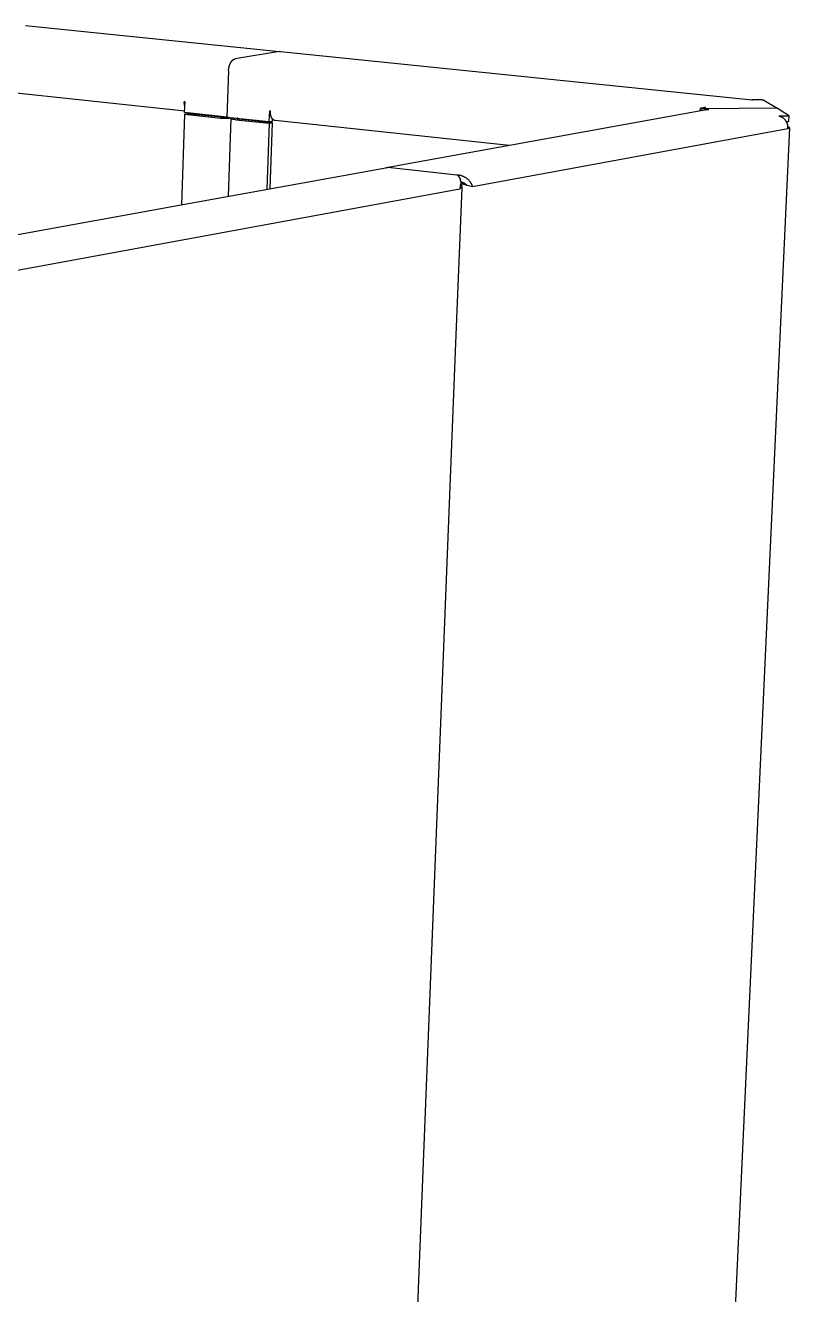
# Model space of a CAD drawing. Header units: millimetres. Extents: x -1480 to 5249, y -840 to 3860.
# Drawn here: x 420.3 to 607.6, y 847.8 to 1158.9 of the extents above; entities that cross this region are included whole.
import ezdxf

# ---------------------------------------------------------------- set-up
doc = ezdxf.new("R2010")
doc.units = ezdxf.units.MM
doc.header["$MEASUREMENT"] = 0
doc.layers.add('Domyslna', color=7, linetype='Continuous', true_color=0x000000)
doc.layers.add('Utwórz2D linie widoczne', color=7, linetype='Continuous', true_color=0x000000)

msp = doc.modelspace()

# ---------------------------------------------------------------- linework, layer by layer
at = {"layer": 'Domyslna'}
for p, q in [((529.89, 1119.42), (607.15, 1133.65)), ((130.27, 1045.83), (526.74, 1118.84))]:
    msp.add_line(p, q, dxfattribs=at)
at = {"layer": 'Utwórz2D linie widoczne'}
for p, q in [((420.3, 1158.89), (482.58, 1152.53)), ((482.56, 1152.5), (471.68, 1150.66)), ((482.56, 1152.51), (482.56, 1152.52)), ((482.56, 1152.52), (482.56, 1152.52)), ((482.56, 1152.52), (482.56, 1152.52)), ((482.56, 1152.52), (482.56, 1152.52)), ((482.56, 1152.52), (482.56, 1152.52)), ((482.56, 1152.52), (482.56, 1152.52)), ((482.56, 1152.52), (482.56, 1152.52)), ((482.56, 1152.52), (482.56, 1152.52)), ((482.56, 1152.52), (482.56, 1152.52)), ((482.56, 1152.52), (482.56, 1152.52)), ((482.56, 1152.52), (482.56, 1152.52)), ((482.56, 1152.52), (482.56, 1152.52)), ((482.56, 1152.52), (482.56, 1152.52)), ((482.56, 1152.52), (482.56, 1152.52)), ((482.56, 1152.52), (482.56, 1152.52)), ((482.56, 1152.52), (482.56, 1152.52)), ((482.56, 1152.52), (482.56, 1152.52)), ((482.56, 1152.52), (482.56, 1152.52)), ((482.56, 1152.52), (482.56, 1152.52)), ((482.56, 1152.52), (482.56, 1152.52)), ((482.56, 1152.52), (482.56, 1152.52)), ((482.56, 1152.52), (482.56, 1152.52)), ((482.56, 1152.52), (482.57, 1152.52)), ((482.56, 1152.5), (482.56, 1152.51)), ((482.56, 1152.51), (482.56, 1152.51)), ((482.56, 1152.51), (482.56, 1152.51)), ((482.56, 1152.51), (482.56, 1152.51)), ((482.56, 1152.51), (482.56, 1152.51)), ((482.56, 1152.51), (482.56, 1152.51)), ((482.56, 1152.51), (482.56, 1152.51)), ((482.56, 1152.51), (482.56, 1152.51)), ((482.56, 1152.51), (482.56, 1152.51)), ((482.56, 1152.51), (482.56, 1152.51)), ((482.56, 1152.51), (482.56, 1152.51)), ((482.56, 1152.51), (482.56, 1152.51)), ((482.56, 1152.51), (482.56, 1152.51)), ((482.56, 1152.51), (482.56, 1152.51)), ((482.56, 1152.51), (482.56, 1152.51)), ((482.56, 1152.51), (482.56, 1152.51)), ((482.56, 1152.51), (482.56, 1152.51)), ((482.56, 1152.51), (482.56, 1152.51)), ((482.56, 1152.5), (482.59, 1152.5)), ((482.56, 1152.5), (482.56, 1152.5)), ((482.56, 1152.5), (482.56, 1152.5)), ((482.56, 1152.5), (482.56, 1152.5)), ((482.56, 1152.5), (482.56, 1152.5)), ((482.56, 1152.5), (482.56, 1152.5)), ((482.56, 1152.5), (482.56, 1152.5)), ((482.56, 1152.5), (482.56, 1152.5)), ((482.56, 1152.5), (482.56, 1152.5)), ((482.56, 1152.5), (482.56, 1152.5)), ((482.56, 1152.5), (482.56, 1152.5)), ((482.56, 1152.5), (482.56, 1152.5)), ((482.56, 1152.5), (482.56, 1152.5)), ((482.56, 1152.5), (482.56, 1152.5)), ((482.56, 1152.5), (482.56, 1152.5)), ((482.56, 1152.5), (482.56, 1152.5)), ((482.56, 1152.5), (482.56, 1152.5)), ((482.56, 1152.5), (482.56, 1152.5)), ((482.56, 1152.5), (482.56, 1152.5)), ((482.56, 1152.5), (482.56, 1152.5)), ((482.57, 1152.52), (482.57, 1152.53)), ((482.57, 1152.53), (482.57, 1152.53)), ((482.57, 1152.53), (482.57, 1152.53)), ((482.57, 1152.53), (482.57, 1152.53)), ((482.57, 1152.53), (482.57, 1152.53)), ((482.57, 1152.53), (482.57, 1152.53)), ((482.57, 1152.53), (482.57, 1152.53)), ((482.57, 1152.53), (482.57, 1152.53)), ((482.57, 1152.53), (482.57, 1152.53)), ((482.57, 1152.53), (482.57, 1152.53)), ((482.57, 1152.53), (482.57, 1152.53)), ((482.57, 1152.53), (482.57, 1152.53)), ((482.57, 1152.53), (482.57, 1152.53)), ((482.57, 1152.53), (482.57, 1152.53)), ((482.57, 1152.53), (482.57, 1152.53)), ((482.57, 1152.53), (482.57, 1152.53)), ((482.57, 1152.53), (482.58, 1152.53)), ((482.57, 1152.52), (482.57, 1152.52)), ((482.58, 1152.53), (482.58, 1152.53)), ((482.58, 1152.53), (482.58, 1152.53)), ((482.58, 1152.53), (482.58, 1152.53)), ((482.58, 1152.53), (482.58, 1152.53)), ((482.58, 1152.53), (482.58, 1152.53)), ((482.58, 1152.53), (482.58, 1152.53)), ((482.58, 1152.53), (482.58, 1152.53)), ((482.58, 1152.53), (482.58, 1152.53)), ((482.58, 1152.53), (482.58, 1152.52)), ((482.58, 1152.52), (482.58, 1152.52)), ((482.58, 1152.52), (482.58, 1152.52)), ((482.58, 1152.52), (482.58, 1152.52)), ((482.58, 1152.52), (482.58, 1152.52)), ((482.58, 1152.52), (482.58, 1152.52)), ((482.58, 1152.52), (482.58, 1152.52)), ((482.58, 1152.52), (482.58, 1152.52)), ((482.58, 1152.52), (482.58, 1152.52)), ((482.58, 1152.52), (482.58, 1152.52)), ((482.58, 1152.52), (482.58, 1152.52)), ((482.58, 1152.52), (482.58, 1152.52)), ((482.58, 1152.52), (482.59, 1152.52)), ((482.59, 1152.52), (482.59, 1152.52)), ((482.59, 1152.52), (482.59, 1152.52)), ((482.59, 1152.52), (482.59, 1152.52)), ((482.59, 1152.52), (482.59, 1152.52)), ((482.59, 1152.52), (482.59, 1152.52)), ((482.59, 1152.52), (482.59, 1152.52)), ((482.59, 1152.52), (482.59, 1152.52)), ((482.59, 1152.52), (482.59, 1152.52)), ((482.59, 1152.52), (482.59, 1152.52)), ((482.59, 1152.52), (482.59, 1152.52)), ((482.59, 1152.52), (482.59, 1152.52)), ((482.59, 1152.52), (482.59, 1152.51)), ((482.59, 1152.51), (482.59, 1152.51)), ((482.59, 1152.51), (482.59, 1152.51)), ((482.59, 1152.51), (482.59, 1152.51)), ((482.59, 1152.51), (482.59, 1152.51)), ((482.59, 1152.51), (482.59, 1152.51)), ((482.59, 1152.51), (482.59, 1152.51)), ((482.59, 1152.51), (482.59, 1152.51)), ((482.59, 1152.51), (482.59, 1152.51)), ((482.59, 1152.51), (482.59, 1152.51)), ((482.59, 1152.51), (482.59, 1152.51)), ((482.59, 1152.51), (482.59, 1152.51)), ((482.59, 1152.51), (482.59, 1152.51)), ((482.59, 1152.51), (482.59, 1152.51)), ((482.59, 1152.51), (482.59, 1152.51)), ((482.59, 1152.51), (482.59, 1152.51)), ((482.59, 1152.51), (482.59, 1152.51)), ((482.59, 1152.51), (482.59, 1152.51)), ((482.59, 1152.51), (482.59, 1152.5)), ((482.59, 1152.5), (482.62, 1152.5)), ((482.59, 1152.5), (482.59, 1152.5)), ((482.59, 1152.5), (482.59, 1152.5)), ((482.59, 1152.5), (482.59, 1152.5)), ((482.59, 1152.5), (482.59, 1152.5)), ((482.59, 1152.5), (482.59, 1152.5)), ((482.59, 1152.5), (482.59, 1152.5)), ((482.59, 1152.5), (482.59, 1152.5)), ((482.59, 1152.5), (482.59, 1152.5)), ((482.59, 1152.5), (482.59, 1152.5)), ((482.59, 1152.5), (482.59, 1152.5)), ((482.62, 1152.5), (482.65, 1152.51)), ((482.65, 1152.51), (482.68, 1152.51)), ((482.68, 1152.51), (482.71, 1152.51)), ((482.71, 1152.51), (482.73, 1152.51)), ((482.73, 1152.51), (482.76, 1152.51)), ((482.76, 1152.51), (482.79, 1152.5)), ((482.79, 1152.5), (598.44, 1140.68)), ((470.07, 1147.74), (470.08, 1147.86)), ((470.08, 1147.86), (470.09, 1147.98)), ((470.09, 1147.98), (470.1, 1148.11)), ((470.1, 1148.11), (470.12, 1148.23)), ((470.12, 1148.23), (470.13, 1148.36)), ((470.13, 1148.36), (470.16, 1148.48)), ((470.16, 1148.48), (470.18, 1148.61)), ((470.18, 1148.61), (470.21, 1148.74)), ((470.21, 1148.74), (470.25, 1148.87)), ((470.25, 1148.87), (470.29, 1148.99)), ((470.29, 1148.99), (470.33, 1149.12)), ((470.33, 1149.12), (470.37, 1149.24)), ((470.37, 1149.24), (470.42, 1149.36)), ((470.42, 1149.36), (470.47, 1149.48)), ((470.47, 1149.48), (470.5, 1149.53)), ((470.5, 1149.53), (470.53, 1149.59)), ((470.53, 1149.59), (470.55, 1149.64)), ((470.55, 1149.64), (470.58, 1149.7)), ((470.58, 1149.7), (470.61, 1149.75)), ((470.61, 1149.75), (470.64, 1149.8)), ((470.64, 1149.8), (470.67, 1149.85)), ((470.67, 1149.85), (470.71, 1149.9)), ((470.71, 1149.9), (470.74, 1149.95)), ((470.74, 1149.95), (470.77, 1150)), ((470.77, 1150), (470.8, 1150.04)), ((470.8, 1150.04), (470.84, 1150.09)), ((470.84, 1150.09), (470.87, 1150.13)), ((470.87, 1150.13), (470.91, 1150.17)), ((470.91, 1150.17), (470.94, 1150.21)), ((470.94, 1150.21), (470.98, 1150.24)), ((470.98, 1150.24), (471.01, 1150.28)), ((471.01, 1150.28), (471.05, 1150.31)), ((471.05, 1150.31), (471.08, 1150.35)), ((471.08, 1150.35), (471.12, 1150.38)), ((471.12, 1150.38), (471.15, 1150.41)), ((471.15, 1150.41), (471.19, 1150.44)), ((471.19, 1150.44), (471.23, 1150.46)), ((471.23, 1150.46), (471.26, 1150.49)), ((471.26, 1150.49), (471.3, 1150.51)), ((471.3, 1150.51), (471.33, 1150.53)), ((471.33, 1150.53), (471.37, 1150.55)), ((471.37, 1150.55), (471.4, 1150.57)), ((471.4, 1150.57), (471.44, 1150.58)), ((471.44, 1150.58), (471.48, 1150.6)), ((471.48, 1150.6), (471.49, 1150.61)), ((471.49, 1150.61), (471.51, 1150.61)), ((471.51, 1150.61), (471.53, 1150.62)), ((471.53, 1150.62), (471.55, 1150.63)), ((471.55, 1150.63), (471.56, 1150.63)), ((471.56, 1150.63), (471.58, 1150.64)), ((471.58, 1150.64), (471.6, 1150.64)), ((471.6, 1150.64), (471.61, 1150.64)), ((471.61, 1150.64), (471.63, 1150.65)), ((471.63, 1150.65), (471.65, 1150.65)), ((471.65, 1150.65), (471.67, 1150.66)), ((471.67, 1150.66), (471.68, 1150.66)), ((470.07, 1147.74), (469.68, 1136.42)), ((459.34, 1137.9), (408.45, 1143.3)), ((459.24, 1140.05), (459.25, 1140.18)), ((459.24, 1139.91), (459.24, 1140.05)), ((459.25, 1139.78), (459.24, 1139.91)), ((459.42, 1140.16), (459.25, 1140.18)), ((459.26, 1139.64), (459.25, 1139.78)), ((459.28, 1139.51), (459.26, 1139.64)), ((459.29, 1139.38), (459.28, 1139.51)), ((459.32, 1139.24), (459.29, 1139.38)), ((459.35, 1139.11), (459.32, 1139.24)), ((459.33, 1137.51), (459.42, 1140.16)), ((459.38, 1138.98), (459.35, 1139.11)), ((585.69, 1137.96), (585.72, 1138.56)), ((585.73, 1138.58), (585.72, 1138.57)), ((585.72, 1138.57), (585.72, 1138.57)), ((585.72, 1138.57), (585.72, 1138.57)), ((585.72, 1138.57), (585.72, 1138.57)), ((585.72, 1138.57), (585.72, 1138.57)), ((585.72, 1138.57), (585.72, 1138.57)), ((585.72, 1138.57), (585.72, 1138.57)), ((585.72, 1138.57), (585.72, 1138.57)), ((585.72, 1138.57), (585.72, 1138.57)), ((585.72, 1138.57), (585.72, 1138.57)), ((585.72, 1138.57), (585.72, 1138.57)), ((585.72, 1138.57), (585.72, 1138.57)), ((585.72, 1138.57), (585.72, 1138.57)), ((585.72, 1138.57), (585.72, 1138.57)), ((585.72, 1138.57), (585.72, 1138.57)), ((585.72, 1138.57), (585.72, 1138.57)), ((585.72, 1138.57), (585.72, 1138.57)), ((585.72, 1138.57), (585.72, 1138.57)), ((585.72, 1138.57), (585.72, 1138.57)), ((585.72, 1138.57), (585.72, 1138.57)), ((585.72, 1138.57), (585.72, 1138.57)), ((585.72, 1138.57), (585.72, 1138.57)), ((585.72, 1138.57), (585.72, 1138.57)), ((585.72, 1138.57), (585.72, 1138.57)), ((585.72, 1138.57), (585.72, 1138.57)), ((585.72, 1138.57), (585.72, 1138.57)), ((585.72, 1138.57), (585.72, 1138.57)), ((585.72, 1138.57), (585.72, 1138.57)), ((585.72, 1138.57), (585.72, 1138.57)), ((585.72, 1138.57), (585.72, 1138.57)), ((585.72, 1138.57), (585.72, 1138.57)), ((585.72, 1138.57), (585.72, 1138.57)), ((585.72, 1138.57), (585.72, 1138.57)), ((585.72, 1138.57), (585.72, 1138.57)), ((585.72, 1138.57), (585.72, 1138.57)), ((585.72, 1138.57), (585.72, 1138.57)), ((585.72, 1138.57), (585.72, 1138.57)), ((585.72, 1138.57), (585.72, 1138.57)), ((585.72, 1138.57), (585.72, 1138.57)), ((585.72, 1138.57), (585.72, 1138.57)), ((585.72, 1138.57), (585.72, 1138.57)), ((585.72, 1138.57), (585.72, 1138.57)), ((585.72, 1138.57), (585.72, 1138.57)), ((585.72, 1138.57), (585.72, 1138.57)), ((585.72, 1138.57), (585.72, 1138.57)), ((585.72, 1138.57), (585.72, 1138.57)), ((585.72, 1138.57), (585.72, 1138.57)), ((585.72, 1138.57), (585.72, 1138.57)), ((585.72, 1138.57), (585.72, 1138.57)), ((585.72, 1138.57), (585.72, 1138.57)), ((585.72, 1138.57), (585.72, 1138.57)), ((585.72, 1138.57), (585.72, 1138.57)), ((585.72, 1138.57), (585.72, 1138.57)), ((585.72, 1138.57), (585.72, 1138.57)), ((585.72, 1138.57), (585.72, 1138.57)), ((585.72, 1138.57), (585.72, 1138.57)), ((585.72, 1138.57), (585.72, 1138.57)), ((585.72, 1138.57), (585.72, 1138.57)), ((585.72, 1138.57), (585.72, 1138.56)), ((585.72, 1138.56), (585.72, 1138.56)), ((585.72, 1138.56), (585.72, 1138.56)), ((585.72, 1138.56), (585.72, 1138.56)), ((585.72, 1138.56), (585.72, 1138.56)), ((585.72, 1138.56), (585.72, 1138.56)), ((585.72, 1138.56), (585.72, 1138.56)), ((585.72, 1138.56), (585.72, 1138.56)), ((585.72, 1138.56), (585.72, 1138.56)), ((585.72, 1138.56), (585.72, 1138.56)), ((585.72, 1138.56), (585.72, 1138.56)), ((585.72, 1138.56), (585.72, 1138.56)), ((585.72, 1138.56), (585.72, 1138.56)), ((585.72, 1138.56), (585.72, 1138.56)), ((585.72, 1138.56), (585.72, 1138.56)), ((585.72, 1138.56), (585.73, 1138.56)), ((585.74, 1138.58), (585.73, 1138.58)), ((585.73, 1138.58), (585.73, 1138.58)), ((585.73, 1138.58), (585.73, 1138.58)), ((585.73, 1138.58), (585.73, 1138.58)), ((585.73, 1138.58), (585.73, 1138.58)), ((585.73, 1138.58), (585.73, 1138.58)), ((585.73, 1138.56), (585.73, 1138.56)), ((585.73, 1138.56), (585.73, 1138.56)), ((585.73, 1138.56), (585.73, 1138.56)), ((585.73, 1138.56), (585.73, 1138.56)), ((585.73, 1138.56), (585.74, 1138.56)), ((585.75, 1138.58), (585.74, 1138.58)), ((585.74, 1138.58), (585.74, 1138.58)), ((585.74, 1138.56), (585.74, 1138.56)), ((585.74, 1138.56), (585.74, 1138.56)), ((585.74, 1138.56), (585.75, 1138.55)), ((586.96, 1138.8), (585.75, 1138.58)), ((585.75, 1138.55), (585.76, 1138.55)), ((585.76, 1138.55), (585.77, 1138.55)), ((585.77, 1138.55), (585.79, 1138.55)), ((585.79, 1138.55), (585.8, 1138.55)), ((585.8, 1138.55), (585.94, 1138.54)), ((585.83, 1137.99), (585.85, 1138.48)), ((585.85, 1138.48), (585.85, 1138.49)), ((585.85, 1138.49), (585.85, 1138.49)), ((585.85, 1138.49), (585.85, 1138.49)), ((585.85, 1138.49), (585.85, 1138.49)), ((585.85, 1138.49), (585.85, 1138.49)), ((585.85, 1138.49), (585.85, 1138.49)), ((585.85, 1138.49), (585.85, 1138.49)), ((585.85, 1138.49), (585.85, 1138.49)), ((585.85, 1138.49), (585.85, 1138.49)), ((585.85, 1138.49), (585.85, 1138.49)), ((585.85, 1138.49), (585.85, 1138.49)), ((585.85, 1138.49), (585.85, 1138.49)), ((585.85, 1138.49), (585.86, 1138.49)), ((585.86, 1138.48), (585.85, 1138.48)), ((585.85, 1138.48), (585.85, 1138.48)), ((585.85, 1138.48), (585.85, 1138.48)), ((585.85, 1138.48), (585.85, 1138.48)), ((585.85, 1138.48), (585.85, 1138.48)), ((585.85, 1138.48), (585.85, 1138.48)), ((585.85, 1138.48), (585.85, 1138.48)), ((585.85, 1138.48), (585.85, 1138.48)), ((585.85, 1138.48), (585.85, 1138.48)), ((585.85, 1138.48), (585.85, 1138.48)), ((585.85, 1138.48), (585.85, 1138.48)), ((585.85, 1138.48), (585.85, 1138.48)), ((585.85, 1138.48), (585.85, 1138.48)), ((585.85, 1138.48), (585.85, 1138.48)), ((585.85, 1138.48), (585.85, 1138.48)), ((585.85, 1138.48), (585.85, 1138.48)), ((585.85, 1138.48), (585.85, 1138.48)), ((585.85, 1138.48), (585.85, 1138.48)), ((585.85, 1138.48), (585.85, 1138.48)), ((585.85, 1138.48), (585.85, 1138.48)), ((585.85, 1138.48), (585.85, 1138.48)), ((585.85, 1138.48), (585.85, 1138.48)), ((585.85, 1138.48), (585.85, 1138.48)), ((585.85, 1138.48), (585.85, 1138.48)), ((585.85, 1138.48), (585.85, 1138.48)), ((585.85, 1138.48), (585.85, 1138.48)), ((585.85, 1138.48), (585.85, 1138.48)), ((585.85, 1138.48), (585.85, 1138.48)), ((585.85, 1138.48), (585.85, 1138.48)), ((585.85, 1138.48), (585.85, 1138.48)), ((585.85, 1138.48), (585.85, 1138.48)), ((585.85, 1138.48), (585.85, 1138.48)), ((585.85, 1138.48), (585.85, 1138.48)), ((585.86, 1138.49), (585.86, 1138.49)), ((585.86, 1138.49), (585.86, 1138.49)), ((585.86, 1138.49), (585.86, 1138.49)), ((585.86, 1138.49), (585.86, 1138.49)), ((585.86, 1138.49), (585.86, 1138.49)), ((585.86, 1138.49), (585.86, 1138.49)), ((585.86, 1138.49), (585.86, 1138.49)), ((585.86, 1138.49), (585.86, 1138.49)), ((585.86, 1138.49), (585.86, 1138.49)), ((585.86, 1138.49), (585.86, 1138.49)), ((585.86, 1138.49), (585.86, 1138.49)), ((585.86, 1138.49), (585.86, 1138.49)), ((585.86, 1138.49), (585.86, 1138.49)), ((585.86, 1138.49), (585.86, 1138.49)), ((585.86, 1138.49), (585.86, 1138.49)), ((585.86, 1138.49), (585.87, 1138.49)), ((585.87, 1138.47), (585.86, 1138.48)), ((585.86, 1138.48), (585.86, 1138.48)), ((585.86, 1138.48), (585.86, 1138.48)), ((585.86, 1138.48), (585.86, 1138.48)), ((585.86, 1138.48), (585.86, 1138.48)), ((585.86, 1138.48), (585.86, 1138.48)), ((585.86, 1138.48), (585.86, 1138.48)), ((585.86, 1138.48), (585.86, 1138.48)), ((585.86, 1138.48), (585.86, 1138.48)), ((585.86, 1138.48), (585.86, 1138.48)), ((585.86, 1138.48), (585.86, 1138.48)), ((585.86, 1138.48), (585.86, 1138.48)), ((585.86, 1138.48), (585.86, 1138.48)), ((585.86, 1138.48), (585.86, 1138.48)), ((585.86, 1138.48), (585.86, 1138.48)), ((585.86, 1138.48), (585.86, 1138.48)), ((585.87, 1138.49), (585.87, 1138.49)), ((585.87, 1138.49), (585.87, 1138.49)), ((585.87, 1138.49), (585.87, 1138.49)), ((585.87, 1138.49), (585.87, 1138.49)), ((585.87, 1138.49), (585.88, 1138.49)), ((585.88, 1138.47), (585.87, 1138.47)), ((585.87, 1138.47), (585.87, 1138.47)), ((585.87, 1138.47), (585.87, 1138.47)), ((585.87, 1138.47), (585.87, 1138.47)), ((586, 1138.5), (585.88, 1138.5)), ((585.88, 1138.49), (585.88, 1138.5)), ((585.89, 1138.47), (585.88, 1138.47)), ((585.88, 1138.47), (585.88, 1138.47)), ((585.9, 1138.47), (585.89, 1138.47)), ((585.91, 1138.47), (585.9, 1138.47)), ((585.92, 1138.46), (585.91, 1138.47)), ((585.94, 1138.46), (585.92, 1138.46)), ((585.94, 1138.54), (604.27, 1138.7)), ((587.82, 1138.27), (585.94, 1138.46)), ((586, 1138.5), (604.33, 1138.66)), ((586.76, 1138.77), (586.73, 1138.76)), ((586.78, 1138.78), (586.76, 1138.77)), ((586.81, 1138.79), (586.78, 1138.78)), ((586.84, 1138.79), (586.81, 1138.79)), ((586.87, 1138.8), (586.84, 1138.79)), ((586.9, 1138.81), (586.87, 1138.8)), ((586.9, 1138.81), (586.96, 1138.8)), ((586.9, 1138.79), (586.9, 1138.81)), ((599.57, 1140.68), (598.3, 1140.67)), ((598.3, 1140.67), (598.33, 1140.67)), ((598.33, 1140.67), (598.36, 1140.67)), ((598.36, 1140.67), (598.39, 1140.68)), ((598.39, 1140.68), (598.41, 1140.68)), ((598.41, 1140.68), (598.44, 1140.68)), ((598.44, 1140.68), (598.47, 1140.68)), ((598.47, 1140.68), (598.5, 1140.68)), ((598.5, 1140.68), (598.52, 1140.67)), ((598.52, 1140.67), (598.55, 1140.67)), ((598.55, 1140.67), (598.58, 1140.67)), ((599.84, 1140.67), (599.57, 1140.68)), ((600.11, 1140.67), (599.84, 1140.67)), ((600.38, 1140.65), (600.11, 1140.67)), ((600.66, 1140.63), (600.38, 1140.65)), ((600.72, 1140.63), (600.66, 1140.63)), ((600.78, 1140.62), (600.72, 1140.63)), ((600.85, 1140.61), (600.78, 1140.62)), ((600.91, 1140.6), (600.85, 1140.61)), ((600.98, 1140.59), (600.91, 1140.6)), ((601.04, 1140.58), (600.98, 1140.59)), ((601.1, 1140.56), (601.04, 1140.58)), ((601.16, 1140.54), (601.1, 1140.56)), ((601.22, 1140.52), (601.16, 1140.54)), ((601.29, 1140.5), (601.22, 1140.52)), ((604.27, 1138.7), (601.29, 1140.5)), ((604.26, 1138.66), (604.27, 1138.7)), ((607.33, 1136.84), (604.33, 1138.66)), ((459.32, 1137.1), (458.56, 1114.95)), ((460.11, 1137.23), (459.32, 1137.1)), ((459.32, 1137.1), (467.48, 1136.23)), ((469.68, 1136.42), (459.33, 1137.51)), ((468.27, 1136.37), (460.11, 1137.23)), ((467.48, 1136.23), (468, 1136.18)), ((468, 1136.18), (468.53, 1136.15)), ((468.52, 1136.35), (468.27, 1136.37)), ((468.77, 1136.33), (468.52, 1136.35)), ((468.53, 1136.15), (469.06, 1136.14)), ((469.03, 1136.33), (468.77, 1136.33)), ((469.28, 1136.33), (469.03, 1136.33)), ((469.06, 1136.14), (469.59, 1136.14)), ((469.53, 1136.34), (469.28, 1136.33)), ((469.78, 1136.36), (469.53, 1136.34)), ((469.59, 1136.14), (470.12, 1136.17)), ((469.68, 1136.42), (480.08, 1135.31)), ((470.03, 1136.38), (469.78, 1136.36)), ((470.04, 1117.03), (470.71, 1136.04)), ((470.12, 1136.17), (470.65, 1136.2)), ((470.65, 1136.2), (471.18, 1136.26)), ((470.71, 1136.09), (470.72, 1136.1)), ((470.71, 1136.08), (470.71, 1136.09)), ((470.71, 1136.09), (470.71, 1136.09)), ((470.71, 1136.09), (470.71, 1136.09)), ((470.71, 1136.09), (470.71, 1136.09)), ((470.71, 1136.07), (470.71, 1136.08)), ((470.71, 1136.08), (470.71, 1136.08)), ((470.71, 1136.08), (470.71, 1136.08)), ((470.71, 1136.08), (470.71, 1136.08)), ((470.71, 1136.08), (470.71, 1136.08)), ((470.71, 1136.06), (470.71, 1136.07)), ((470.71, 1136.07), (470.71, 1136.07)), ((470.71, 1136.07), (470.71, 1136.07)), ((470.71, 1136.07), (470.71, 1136.07)), ((470.71, 1136.05), (470.71, 1136.06)), ((470.71, 1136.06), (470.71, 1136.06)), ((470.71, 1136.06), (470.71, 1136.06)), ((470.71, 1136.06), (470.71, 1136.06)), ((470.71, 1136.06), (470.71, 1136.06)), ((470.71, 1136.04), (470.71, 1136.05)), ((470.71, 1136.05), (470.71, 1136.05)), ((470.71, 1136.05), (470.71, 1136.05)), ((470.71, 1136.05), (470.71, 1136.05)), ((470.72, 1136.04), (470.71, 1136.04)), ((470.72, 1136.1), (470.72, 1136.11)), ((470.72, 1136.11), (470.72, 1136.11)), ((470.72, 1136.11), (470.73, 1136.11)), ((470.72, 1136.1), (470.72, 1136.1)), ((470.72, 1136.1), (470.72, 1136.1)), ((470.72, 1136.1), (470.72, 1136.1)), ((470.72, 1136.1), (470.72, 1136.1)), ((470.72, 1136.03), (470.72, 1136.04)), ((470.72, 1136.04), (470.72, 1136.04)), ((470.72, 1136.04), (470.72, 1136.04)), ((470.72, 1136.04), (470.72, 1136.04)), ((470.73, 1136.03), (470.72, 1136.03)), ((470.72, 1136.03), (470.72, 1136.03)), ((470.73, 1136.11), (470.73, 1136.12)), ((470.73, 1136.12), (470.73, 1136.12)), ((470.73, 1136.12), (470.74, 1136.12)), ((470.73, 1136.11), (470.73, 1136.11)), ((470.73, 1136.02), (470.73, 1136.03)), ((470.73, 1136.03), (470.73, 1136.03)), ((470.74, 1136.02), (470.73, 1136.02)), ((470.73, 1136.02), (470.73, 1136.02)), ((470.73, 1136.02), (470.73, 1136.02)), ((470.74, 1136.12), (470.74, 1136.13)), ((470.74, 1136.13), (470.75, 1136.13)), ((470.74, 1136.12), (470.74, 1136.12)), ((470.74, 1136.12), (470.74, 1136.12)), ((470.74, 1136.01), (470.74, 1136.02)), ((470.75, 1136.01), (470.74, 1136.01)), ((470.74, 1136.01), (470.74, 1136.01)), ((470.74, 1136.01), (470.74, 1136.01)), ((470.75, 1136.13), (470.75, 1136.13)), ((470.75, 1136.13), (470.76, 1136.13)), ((470.76, 1136), (470.75, 1136.01)), ((470.75, 1136.01), (470.75, 1136.01)), ((470.76, 1136.13), (470.76, 1136.14)), ((470.76, 1136.14), (470.77, 1136.14)), ((470.77, 1135.99), (470.76, 1136)), ((470.76, 1136), (470.76, 1136)), ((470.77, 1136.14), (470.78, 1136.15)), ((470.78, 1135.99), (470.77, 1135.99)), ((470.78, 1136.15), (470.79, 1136.16)), ((470.78, 1136.15), (470.78, 1136.15)), ((470.79, 1135.98), (470.78, 1135.99)), ((470.79, 1136.16), (470.8, 1136.16)), ((470.8, 1135.98), (470.79, 1135.98)), ((470.8, 1136.16), (470.81, 1136.16)), ((470.8, 1135.97), (470.8, 1135.98)), ((470.81, 1135.97), (470.8, 1135.97)), ((470.81, 1136.16), (470.83, 1136.17)), ((470.83, 1135.96), (470.81, 1135.97)), ((470.83, 1136.17), (470.85, 1136.18)), ((470.86, 1135.95), (470.83, 1135.96)), ((470.85, 1136.18), (470.87, 1136.19)), ((470.88, 1135.94), (470.86, 1135.95)), ((470.87, 1136.19), (470.89, 1136.19)), ((470.9, 1135.93), (470.88, 1135.94)), ((470.89, 1136.19), (470.92, 1136.2)), ((470.93, 1135.93), (470.9, 1135.93)), ((470.92, 1136.2), (470.94, 1136.21)), ((470.96, 1135.92), (470.93, 1135.93)), ((470.94, 1136.21), (470.99, 1136.22)), ((471.02, 1135.9), (470.96, 1135.92)), ((470.99, 1136.22), (471.05, 1136.24)), ((471.08, 1135.88), (471.02, 1135.9)), ((471.05, 1136.24), (471.11, 1136.25)), ((471.16, 1135.87), (471.08, 1135.88)), ((471.11, 1136.25), (471.18, 1136.26)), ((471.23, 1135.85), (471.16, 1135.87)), ((471.31, 1135.84), (471.23, 1135.85)), ((471.48, 1135.81), (471.31, 1135.84)), ((471.67, 1135.79), (471.48, 1135.81)), ((471.86, 1135.76), (471.67, 1135.79)), ((471.86, 1135.76), (480.06, 1134.89)), ((472.12, 1136.06), (472.11, 1136.06)), ((472.11, 1136.06), (472.11, 1136.06)), ((472.11, 1136.06), (472.11, 1136.06)), ((472.11, 1136.06), (472.11, 1136.06)), ((472.11, 1136.06), (472.11, 1136.06)), ((472.11, 1136.06), (472.11, 1136.06)), ((472.11, 1136.06), (472.11, 1136.06)), ((472.11, 1136.06), (472.11, 1136.06)), ((472.11, 1136.06), (472.11, 1136.05)), ((472.11, 1136.05), (472.11, 1136.05)), ((472.11, 1136.05), (472.11, 1136.05)), ((472.11, 1136.05), (472.11, 1136.05)), ((472.11, 1136.05), (472.11, 1136.05)), ((472.11, 1136.05), (472.11, 1136.05)), ((472.11, 1136.05), (472.11, 1136.05)), ((472.11, 1136.05), (472.11, 1136.05)), ((472.11, 1136.05), (472.11, 1136.05)), ((472.11, 1136.05), (472.11, 1136.05)), ((472.11, 1136.05), (472.11, 1136.04)), ((472.11, 1136.04), (472.11, 1136.04)), ((472.11, 1136.04), (472.11, 1136.04)), ((472.11, 1136.04), (472.11, 1136.04)), ((472.11, 1136.04), (472.11, 1136.04)), ((472.11, 1136.04), (472.11, 1136.04)), ((472.11, 1136.04), (472.11, 1136.04)), ((472.11, 1136.04), (472.11, 1136.04)), ((472.11, 1136.04), (472.11, 1136.04)), ((472.11, 1136.04), (472.11, 1136.03)), ((472.11, 1136.03), (472.11, 1136.03)), ((472.11, 1136.03), (472.11, 1136.03)), ((472.11, 1136.03), (472.11, 1136.03)), ((472.11, 1136.03), (472.12, 1136.03)), ((472.13, 1136.07), (472.12, 1136.07)), ((472.12, 1136.07), (472.12, 1136.07)), ((472.12, 1136.07), (472.12, 1136.07)), ((472.12, 1136.07), (472.12, 1136.07)), ((472.12, 1136.07), (472.12, 1136.07)), ((472.12, 1136.07), (472.12, 1136.07)), ((472.12, 1136.07), (472.12, 1136.07)), ((472.12, 1136.07), (472.12, 1136.07)), ((472.12, 1136.07), (472.12, 1136.07)), ((472.12, 1136.07), (472.12, 1136.06)), ((472.12, 1136.03), (472.12, 1136.03)), ((472.12, 1136.03), (472.12, 1136.03)), ((472.12, 1136.03), (472.12, 1136.03)), ((472.12, 1136.03), (472.12, 1136.03)), ((472.12, 1136.03), (472.12, 1136.02)), ((472.12, 1136.02), (472.12, 1136.02)), ((472.12, 1136.02), (472.12, 1136.02)), ((472.12, 1136.02), (472.12, 1136.02)), ((472.12, 1136.02), (472.13, 1136.02)), ((472.14, 1136.08), (472.13, 1136.08)), ((472.13, 1136.08), (472.13, 1136.08)), ((472.13, 1136.08), (472.13, 1136.08)), ((472.13, 1136.08), (472.13, 1136.08)), ((472.13, 1136.08), (472.13, 1136.07)), ((472.13, 1136.02), (472.13, 1136.02)), ((472.13, 1136.02), (472.13, 1136.02)), ((472.13, 1136.02), (472.13, 1136.02)), ((472.13, 1136.02), (472.13, 1136.02)), ((472.13, 1136.02), (472.14, 1136.01)), ((472.15, 1136.09), (472.14, 1136.09)), ((472.14, 1136.09), (472.14, 1136.08)), ((472.14, 1136.08), (472.14, 1136.08)), ((472.14, 1136.01), (472.14, 1136.01)), ((472.14, 1136.01), (472.14, 1136.01)), ((472.14, 1136.01), (472.15, 1136.01)), ((472.16, 1136.09), (472.15, 1136.09)), ((472.15, 1136.09), (472.15, 1136.09)), ((472.15, 1136.01), (472.15, 1136)), ((472.15, 1136), (472.15, 1136)), ((472.15, 1136), (472.16, 1136)), ((472.17, 1136.1), (472.16, 1136.09)), ((472.16, 1136), (472.17, 1136)), ((472.18, 1136.1), (472.17, 1136.1)), ((472.17, 1136), (472.18, 1135.99)), ((472.19, 1136.1), (472.18, 1136.1)), ((472.18, 1135.99), (472.19, 1135.99)), ((472.2, 1136.11), (472.19, 1136.1)), ((472.19, 1135.99), (472.2, 1135.98)), ((472.21, 1136.11), (472.2, 1136.11)), ((472.2, 1135.98), (472.21, 1135.98)), ((472.22, 1136.11), (472.21, 1136.11)), ((472.21, 1135.98), (472.23, 1135.98)), ((472.24, 1136.12), (472.22, 1136.11)), ((472.23, 1135.98), (472.26, 1135.97)), ((472.27, 1136.13), (472.24, 1136.12)), ((472.26, 1135.97), (472.29, 1135.96)), ((472.3, 1136.13), (472.27, 1136.13)), ((472.29, 1135.96), (472.32, 1135.95)), ((472.33, 1136.14), (472.3, 1136.13)), ((472.32, 1135.95), (472.36, 1135.95)), ((472.36, 1135.95), (472.4, 1135.94)), ((472.4, 1135.94), (472.48, 1135.93)), ((472.48, 1135.93), (472.56, 1135.91)), ((472.56, 1135.91), (472.65, 1135.9)), ((480.86, 1135.03), (472.65, 1135.9)), ((476.9, 1135.45), (476.93, 1135.49)), ((476.93, 1135.49), (476.96, 1135.53)), ((476.96, 1135.53), (477, 1135.56)), ((477, 1135.56), (477.03, 1135.6)), ((477.03, 1135.6), (477.06, 1135.63)), ((477.15, 1135.59), (477.12, 1135.63)), ((477.17, 1135.54), (477.15, 1135.59)), ((477.19, 1135.5), (477.17, 1135.54)), ((477.21, 1135.46), (477.19, 1135.5)), ((477.23, 1135.42), (477.21, 1135.46)), ((478.27, 1135.5), (478.3, 1135.46)), ((478.3, 1135.46), (478.32, 1135.42)), ((478.32, 1135.42), (478.34, 1135.38)), ((478.34, 1135.38), (478.36, 1135.34)), ((478.36, 1135.34), (478.38, 1135.3)), ((480.08, 1135.31), (480.17, 1137.97)), ((480.08, 1135.31), (480.87, 1135.45)), ((480.17, 1137.97), (480.34, 1137.96)), ((480.34, 1137.85), (480.34, 1137.96)), ((480.34, 1137.74), (480.34, 1137.85)), ((480.34, 1137.64), (480.34, 1137.74)), ((480.35, 1137.53), (480.34, 1137.64)), ((480.36, 1137.42), (480.35, 1137.53)), ((480.37, 1137.31), (480.36, 1137.42)), ((480.38, 1137.2), (480.37, 1137.31)), ((480.4, 1137.1), (480.38, 1137.2)), ((480.42, 1136.99), (480.4, 1137.1)), ((480.44, 1136.89), (480.42, 1136.99)), ((480.46, 1136.78), (480.44, 1136.89)), ((480.49, 1136.68), (480.46, 1136.78)), ((480.51, 1136.63), (480.49, 1136.68)), ((480.52, 1136.59), (480.51, 1136.63)), ((480.54, 1136.54), (480.52, 1136.59)), ((480.56, 1136.49), (480.54, 1136.54)), ((480.58, 1136.44), (480.56, 1136.49)), ((480.6, 1136.4), (480.58, 1136.44)), ((480.62, 1136.35), (480.6, 1136.4)), ((480.64, 1136.31), (480.62, 1136.35)), ((480.66, 1136.27), (480.64, 1136.31)), ((480.68, 1136.23), (480.66, 1136.27)), ((480.7, 1136.19), (480.68, 1136.23)), ((480.72, 1136.15), (480.7, 1136.19)), ((480.75, 1136.11), (480.72, 1136.15)), ((480.77, 1136.07), (480.75, 1136.11)), ((480.8, 1136.03), (480.77, 1136.07)), ((480.82, 1136), (480.8, 1136.03)), ((480.85, 1135.97), (480.82, 1136)), ((480.87, 1135.93), (480.85, 1135.97)), ((480.9, 1135.9), (480.87, 1135.93)), ((480.87, 1135.45), (480.89, 1135.91)), ((480.93, 1135.87), (480.9, 1135.9)), ((480.95, 1135.84), (480.93, 1135.87)), ((480.98, 1135.82), (480.95, 1135.84)), ((481.01, 1135.79), (480.98, 1135.82)), ((481.04, 1135.77), (481.01, 1135.79)), ((481.07, 1135.74), (481.04, 1135.77)), ((481.1, 1135.72), (481.07, 1135.74)), ((481.13, 1135.7), (481.1, 1135.72)), ((481.14, 1135.69), (481.13, 1135.7)), ((481.16, 1135.68), (481.14, 1135.69)), ((481.17, 1135.67), (481.16, 1135.68)), ((481.19, 1135.66), (481.17, 1135.67)), ((481.2, 1135.65), (481.19, 1135.66)), ((481.22, 1135.65), (481.2, 1135.65)), ((481.23, 1135.64), (481.22, 1135.65)), ((481.25, 1135.63), (481.23, 1135.64)), ((481.26, 1135.62), (481.25, 1135.63)), ((481.28, 1135.62), (481.26, 1135.62)), ((481.29, 1135.61), (481.28, 1135.62)), ((481.31, 1135.6), (481.29, 1135.61)), ((481.32, 1135.6), (481.31, 1135.6)), ((481.34, 1135.59), (481.32, 1135.6)), ((481.36, 1135.59), (481.34, 1135.59)), ((481.37, 1135.58), (481.36, 1135.59)), ((481.39, 1135.58), (481.37, 1135.58)), ((481.4, 1135.57), (481.39, 1135.58)), ((481.42, 1135.57), (481.4, 1135.57)), ((481.43, 1135.57), (481.42, 1135.57)), ((481.45, 1135.56), (481.43, 1135.57)), ((481.46, 1135.56), (481.45, 1135.56)), ((481.48, 1135.56), (481.46, 1135.56)), ((481.5, 1135.55), (481.48, 1135.56)), ((481.51, 1135.55), (481.5, 1135.55)), ((481.53, 1135.55), (481.51, 1135.55)), ((538.82, 1129.48), (481.53, 1135.55)), ((508.72, 1124.03), (587.23, 1138.24)), ((586.93, 1138.16), (586.98, 1138.18)), ((586.98, 1138.18), (587.03, 1138.19)), ((587.03, 1138.19), (587.09, 1138.21)), ((587.09, 1138.21), (587.14, 1138.22)), ((587.23, 1138.24), (587.29, 1138.25)), ((587.29, 1138.25), (587.35, 1138.26)), ((587.35, 1138.26), (587.41, 1138.26)), ((587.41, 1138.26), (587.47, 1138.27)), ((587.47, 1138.27), (587.53, 1138.27)), ((587.53, 1138.27), (587.59, 1138.27)), ((587.59, 1138.27), (587.66, 1138.27)), ((587.66, 1138.27), (587.72, 1138.27)), ((587.72, 1138.27), (587.78, 1138.26)), ((587.78, 1138.26), (587.82, 1138.27)), ((606.23, 1136.64), (604.95, 1136.63)), ((605.04, 1136.61), (604.95, 1136.63)), ((605.13, 1136.58), (605.04, 1136.61)), ((605.22, 1136.56), (605.13, 1136.58)), ((605.31, 1136.53), (605.22, 1136.56)), ((605.4, 1136.49), (605.31, 1136.53)), ((605.49, 1136.46), (605.4, 1136.49)), ((605.58, 1136.42), (605.49, 1136.46)), ((605.66, 1136.38), (605.58, 1136.42)), ((605.75, 1136.34), (605.66, 1136.38)), ((605.83, 1136.29), (605.75, 1136.34)), ((605.91, 1136.24), (605.83, 1136.29)), ((605.99, 1136.19), (605.91, 1136.24)), ((606.06, 1136.13), (605.99, 1136.19)), ((606.14, 1136.07), (606.06, 1136.13)), ((606.21, 1136.01), (606.14, 1136.07)), ((606.28, 1135.95), (606.21, 1136.01)), ((606.41, 1136.64), (606.23, 1136.64)), ((606.35, 1135.88), (606.28, 1135.95)), ((606.42, 1135.82), (606.35, 1135.88)), ((606.59, 1136.64), (606.41, 1136.64)), ((606.48, 1135.75), (606.42, 1135.82)), ((606.54, 1135.68), (606.48, 1135.75)), ((606.6, 1135.6), (606.54, 1135.68)), ((606.77, 1136.66), (606.59, 1136.64)), ((606.66, 1135.53), (606.6, 1135.6)), ((606.71, 1135.45), (606.66, 1135.53)), ((606.76, 1135.37), (606.71, 1135.45)), ((606.81, 1135.29), (606.76, 1135.37)), ((606.96, 1136.68), (606.77, 1136.66)), ((607.14, 1136.7), (606.96, 1136.68)), ((607.14, 1136.7), (607.17, 1136.71)), ((607.17, 1136.71), (607.21, 1136.71)), ((607.21, 1136.71), (607.24, 1136.72)), ((607.24, 1136.72), (607.25, 1136.73)), ((607.25, 1136.73), (607.27, 1136.73)), ((607.27, 1135.33), (607.26, 1135.32)), ((607.26, 1135.32), (607.26, 1135.32)), ((607.27, 1136.73), (607.28, 1136.73)), ((607.28, 1135.34), (607.27, 1135.33)), ((607.28, 1136.73), (607.29, 1136.74)), ((607.29, 1135.35), (607.28, 1135.34)), ((607.28, 1135.34), (607.28, 1135.34)), ((607.29, 1136.74), (607.3, 1136.74)), ((607.3, 1135.36), (607.29, 1135.35)), ((607.29, 1135.35), (607.29, 1135.35)), ((607.36, 1136.78), (607.3, 1135.36)), ((607.3, 1136.74), (607.31, 1136.75)), ((607.31, 1136.75), (607.32, 1136.75)), ((607.32, 1136.75), (607.33, 1136.76)), ((607.32, 1136.75), (607.32, 1136.75)), ((607.32, 1136.75), (607.32, 1136.75)), ((607.34, 1136.83), (607.33, 1136.84)), ((607.33, 1136.84), (607.33, 1136.84)), ((607.33, 1136.76), (607.33, 1136.76)), ((607.33, 1136.76), (607.34, 1136.76)), ((607.35, 1136.83), (607.34, 1136.83)), ((607.34, 1136.83), (607.34, 1136.83)), ((607.34, 1136.83), (607.34, 1136.83)), ((607.34, 1136.76), (607.34, 1136.77)), ((607.34, 1136.77), (607.35, 1136.77)), ((607.34, 1136.76), (607.34, 1136.76)), ((607.34, 1136.76), (607.34, 1136.76)), ((607.35, 1136.82), (607.35, 1136.83)), ((607.35, 1136.83), (607.35, 1136.83)), ((607.35, 1136.83), (607.35, 1136.83)), ((607.36, 1136.82), (607.35, 1136.82)), ((607.35, 1136.82), (607.35, 1136.82)), ((607.35, 1136.82), (607.35, 1136.82)), ((607.35, 1136.82), (607.35, 1136.82)), ((607.35, 1136.82), (607.35, 1136.82)), ((607.35, 1136.77), (607.36, 1136.78)), ((607.35, 1136.77), (607.35, 1136.77)), ((607.35, 1136.77), (607.35, 1136.77)), ((607.35, 1136.77), (607.35, 1136.77)), ((607.35, 1136.77), (607.35, 1136.77)), ((607.35, 1136.77), (607.35, 1136.77)), ((607.35, 1136.77), (607.35, 1136.77)), ((607.35, 1136.77), (607.35, 1136.77)), ((607.36, 1136.81), (607.36, 1136.82)), ((607.36, 1136.82), (607.36, 1136.82)), ((607.36, 1136.82), (607.36, 1136.82)), ((607.36, 1136.8), (607.36, 1136.81)), ((607.36, 1136.81), (607.36, 1136.81)), ((607.36, 1136.81), (607.36, 1136.81)), ((607.36, 1136.81), (607.36, 1136.81)), ((607.36, 1136.81), (607.36, 1136.81)), ((607.36, 1136.81), (607.36, 1136.81)), ((607.36, 1136.81), (607.36, 1136.81)), ((607.36, 1136.81), (607.36, 1136.81)), ((607.36, 1136.81), (607.36, 1136.81)), ((607.36, 1136.81), (607.36, 1136.81)), ((607.36, 1136.81), (607.36, 1136.81)), ((607.36, 1136.81), (607.36, 1136.81)), ((607.36, 1136.81), (607.36, 1136.81)), ((607.36, 1136.81), (607.36, 1136.81)), ((607.36, 1136.79), (607.36, 1136.8)), ((607.36, 1136.8), (607.36, 1136.8)), ((607.36, 1136.8), (607.36, 1136.8)), ((607.36, 1136.8), (607.36, 1136.8)), ((607.36, 1136.8), (607.36, 1136.8)), ((607.36, 1136.8), (607.36, 1136.8)), ((607.36, 1136.8), (607.36, 1136.8)), ((607.36, 1136.8), (607.36, 1136.8)), ((607.36, 1136.8), (607.36, 1136.8)), ((607.36, 1136.8), (607.36, 1136.8)), ((607.36, 1136.8), (607.36, 1136.8)), ((607.36, 1136.8), (607.36, 1136.8)), ((607.36, 1136.8), (607.36, 1136.8)), ((607.36, 1136.8), (607.36, 1136.8)), ((607.36, 1136.8), (607.36, 1136.8)), ((607.36, 1136.8), (607.36, 1136.8)), ((607.36, 1136.8), (607.36, 1136.8)), ((607.36, 1136.78), (607.36, 1136.79)), ((607.36, 1136.79), (607.36, 1136.79)), ((607.36, 1136.79), (607.36, 1136.79)), ((607.36, 1136.79), (607.36, 1136.79)), ((607.36, 1136.79), (607.36, 1136.79)), ((607.36, 1136.79), (607.36, 1136.79)), ((607.36, 1136.79), (607.36, 1136.79)), ((607.36, 1136.79), (607.36, 1136.79)), ((607.36, 1136.79), (607.36, 1136.79)), ((607.36, 1136.79), (607.36, 1136.79)), ((607.36, 1136.79), (607.36, 1136.79)), ((607.36, 1136.79), (607.36, 1136.79)), ((607.36, 1136.79), (607.36, 1136.79)), ((607.36, 1136.79), (607.36, 1136.79)), ((607.36, 1136.79), (607.36, 1136.79)), ((607.36, 1136.79), (607.36, 1136.79)), ((607.36, 1136.79), (607.36, 1136.79)), ((607.36, 1136.78), (607.36, 1136.78)), ((607.36, 1136.78), (607.36, 1136.78)), ((607.36, 1136.78), (607.36, 1136.78)), ((607.36, 1136.78), (607.36, 1136.78)), ((607.36, 1136.78), (607.36, 1136.78)), ((607.36, 1136.78), (607.36, 1136.78)), ((607.36, 1136.78), (607.36, 1136.78)), ((607.36, 1136.78), (607.36, 1136.78)), ((607.36, 1136.78), (607.36, 1136.78)), ((607.36, 1136.78), (607.36, 1136.78)), ((607.36, 1136.78), (607.36, 1136.78)), ((480.06, 1134.89), (479.49, 1118.74)), ((480.06, 1134.89), (480.86, 1135.03)), ((480.28, 1118.88), (480.86, 1135.03)), ((607.58, 1133.81), (605.79, 1094.94)), ((606.85, 1135.2), (606.81, 1135.29)), ((606.9, 1135.24), (606.82, 1135.23)), ((606.9, 1135.12), (606.85, 1135.2)), ((606.99, 1135.25), (606.9, 1135.24)), ((606.93, 1135.03), (606.9, 1135.12)), ((606.97, 1134.95), (606.93, 1135.03)), ((607, 1134.86), (606.97, 1134.95)), ((607.07, 1135.26), (606.99, 1135.25)), ((607.03, 1134.77), (607, 1134.86)), ((607.06, 1134.68), (607.03, 1134.77)), ((607.09, 1134.59), (607.06, 1134.68)), ((607.08, 1135.26), (607.07, 1135.26)), ((607.09, 1135.26), (607.08, 1135.26)), ((607.1, 1135.26), (607.09, 1135.26)), ((607.11, 1134.49), (607.09, 1134.59)), ((607.11, 1135.26), (607.1, 1135.26)), ((607.1, 1135.26), (607.1, 1135.26)), ((607.12, 1135.26), (607.11, 1135.26)), ((607.12, 1134.4), (607.11, 1134.49)), ((607.13, 1135.26), (607.12, 1135.26)), ((607.14, 1134.31), (607.12, 1134.4)), ((607.14, 1135.26), (607.13, 1135.26)), ((607.15, 1135.26), (607.14, 1135.26)), ((607.15, 1134.21), (607.14, 1134.31)), ((607.14, 1134.15), (607.52, 1133.91)), ((607.16, 1135.27), (607.15, 1135.27)), ((607.15, 1135.27), (607.15, 1135.26)), ((607.16, 1134.12), (607.15, 1134.21)), ((607.15, 1133.65), (607.16, 1133.74)), ((607.15, 1133.65), (607.22, 1133.66)), ((607.17, 1135.27), (607.16, 1135.27)), ((607.16, 1134.03), (607.16, 1134.12)), ((607.17, 1133.93), (607.16, 1134.03)), ((607.16, 1133.84), (607.17, 1133.93)), ((607.16, 1133.74), (607.16, 1133.84)), ((607.18, 1135.27), (607.17, 1135.27)), ((607.19, 1135.28), (607.18, 1135.27)), ((607.2, 1135.28), (607.19, 1135.28)), ((607.19, 1135.28), (607.19, 1135.28)), ((607.21, 1135.29), (607.2, 1135.28)), ((607.22, 1135.29), (607.21, 1135.29)), ((607.23, 1135.3), (607.22, 1135.29)), ((607.22, 1135.29), (607.22, 1135.29)), ((607.22, 1133.66), (607.28, 1133.68)), ((607.24, 1135.3), (607.23, 1135.3)), ((607.25, 1135.31), (607.24, 1135.3)), ((607.26, 1135.32), (607.25, 1135.31)), ((607.25, 1135.31), (607.25, 1135.31)), ((607.28, 1133.68), (607.34, 1133.69)), ((607.34, 1133.69), (607.37, 1133.7)), ((607.37, 1133.7), (607.39, 1133.71)), ((607.39, 1133.71), (607.42, 1133.71)), ((607.42, 1133.71), (607.44, 1133.72)), ((607.44, 1133.72), (607.46, 1133.73)), ((607.46, 1133.73), (607.48, 1133.74)), ((607.48, 1133.74), (607.49, 1133.74)), ((607.49, 1133.74), (607.5, 1133.75)), ((607.5, 1133.75), (607.51, 1133.75)), ((607.51, 1133.75), (607.52, 1133.76)), ((607.51, 1133.75), (607.51, 1133.75)), ((607.53, 1133.91), (607.52, 1133.91)), ((607.52, 1133.76), (607.53, 1133.76)), ((607.53, 1133.9), (607.53, 1133.91)), ((607.54, 1133.9), (607.53, 1133.9)), ((607.53, 1133.76), (607.54, 1133.77)), ((607.54, 1133.89), (607.54, 1133.9)), ((607.55, 1133.89), (607.54, 1133.89)), ((607.54, 1133.77), (607.55, 1133.78)), ((607.54, 1133.77), (607.54, 1133.77)), ((607.54, 1133.77), (607.54, 1133.77)), ((607.56, 1133.88), (607.55, 1133.89)), ((607.55, 1133.89), (607.55, 1133.89)), ((607.55, 1133.89), (607.55, 1133.89)), ((607.55, 1133.89), (607.55, 1133.89)), ((607.55, 1133.78), (607.55, 1133.78)), ((607.55, 1133.78), (607.55, 1133.78)), ((607.55, 1133.78), (607.55, 1133.78)), ((607.55, 1133.78), (607.56, 1133.78)), ((607.57, 1133.87), (607.56, 1133.88)), ((607.56, 1133.88), (607.56, 1133.88)), ((607.56, 1133.88), (607.56, 1133.88)), ((607.56, 1133.88), (607.56, 1133.88)), ((607.56, 1133.78), (607.56, 1133.79)), ((607.56, 1133.79), (607.56, 1133.79)), ((607.56, 1133.79), (607.56, 1133.79)), ((607.56, 1133.79), (607.57, 1133.79)), ((607.57, 1133.86), (607.57, 1133.87)), ((607.57, 1133.87), (607.57, 1133.87)), ((607.57, 1133.87), (607.57, 1133.87)), ((607.57, 1133.87), (607.57, 1133.87)), ((607.57, 1133.87), (607.57, 1133.87)), ((607.58, 1133.86), (607.57, 1133.86)), ((607.57, 1133.86), (607.57, 1133.86)), ((607.57, 1133.8), (607.58, 1133.81)), ((607.57, 1133.79), (607.57, 1133.8)), ((607.57, 1133.8), (607.57, 1133.8)), ((607.57, 1133.8), (607.57, 1133.8)), ((607.57, 1133.8), (607.57, 1133.8)), ((607.57, 1133.8), (607.57, 1133.8)), ((607.57, 1133.8), (607.57, 1133.8)), ((607.58, 1133.85), (607.58, 1133.86)), ((607.58, 1133.86), (607.58, 1133.86)), ((607.58, 1133.86), (607.58, 1133.86)), ((607.58, 1133.86), (607.58, 1133.86)), ((607.58, 1133.84), (607.58, 1133.85)), ((607.58, 1133.85), (607.58, 1133.85)), ((607.58, 1133.85), (607.58, 1133.85)), ((607.58, 1133.85), (607.58, 1133.85)), ((607.58, 1133.85), (607.58, 1133.85)), ((607.58, 1133.85), (607.58, 1133.85)), ((607.58, 1133.85), (607.58, 1133.85)), ((607.58, 1133.85), (607.58, 1133.85)), ((607.58, 1133.85), (607.58, 1133.85)), ((607.58, 1133.83), (607.58, 1133.84)), ((607.58, 1133.84), (607.58, 1133.84)), ((607.58, 1133.84), (607.58, 1133.84)), ((607.58, 1133.84), (607.58, 1133.84)), ((607.58, 1133.84), (607.58, 1133.84)), ((607.58, 1133.84), (607.58, 1133.84)), ((607.58, 1133.84), (607.58, 1133.84)), ((607.58, 1133.84), (607.58, 1133.84)), ((607.58, 1133.84), (607.58, 1133.84)), ((607.58, 1133.82), (607.58, 1133.83)), ((607.58, 1133.83), (607.58, 1133.83)), ((607.58, 1133.83), (607.58, 1133.83)), ((607.58, 1133.83), (607.58, 1133.83)), ((607.58, 1133.83), (607.58, 1133.83)), ((607.58, 1133.83), (607.58, 1133.83)), ((607.58, 1133.83), (607.58, 1133.83)), ((607.58, 1133.83), (607.58, 1133.83)), ((607.58, 1133.83), (607.58, 1133.83)), ((607.58, 1133.81), (607.58, 1133.82)), ((607.58, 1133.82), (607.58, 1133.82)), ((607.58, 1133.82), (607.58, 1133.82)), ((607.58, 1133.82), (607.58, 1133.82)), ((607.58, 1133.82), (607.58, 1133.82)), ((607.58, 1133.82), (607.58, 1133.82)), ((607.58, 1133.82), (607.58, 1133.82)), ((607.58, 1133.82), (607.58, 1133.82)), ((607.58, 1133.82), (607.58, 1133.82)), ((607.58, 1133.81), (607.58, 1133.81)), ((607.58, 1133.81), (607.58, 1133.81)), ((607.58, 1133.81), (607.58, 1133.81)), ((607.58, 1133.81), (607.58, 1133.81)), ((607.58, 1133.81), (607.58, 1133.81)), ((607.58, 1133.81), (607.58, 1133.81)), ((607.58, 1133.81), (607.58, 1133.81)), ((607.58, 1133.81), (607.58, 1133.81)), ((462.06, 1115.58), (508.6, 1124.01)), ((508.6, 1124.01), (508.66, 1124.02)), ((508.66, 1124.02), (508.72, 1124.03)), ((508.72, 1124.03), (508.78, 1124.03)), ((508.78, 1124.03), (508.84, 1124.04)), ((508.84, 1124.04), (508.91, 1124.04)), ((508.91, 1124.04), (508.97, 1124.04)), ((508.97, 1124.04), (509.03, 1124.04)), ((509.03, 1124.04), (509.09, 1124.03)), ((509.09, 1124.03), (509.15, 1124.03)), ((526.07, 1122.2), (509.15, 1124.03)), ((526.21, 1122.2), (526.07, 1122.2)), ((526.1, 1122.19), (526.07, 1122.2)), ((526.13, 1122.18), (526.1, 1122.19)), ((526.15, 1122.17), (526.13, 1122.18)), ((526.18, 1122.16), (526.15, 1122.17)), ((526.21, 1122.14), (526.18, 1122.16)), ((526.35, 1122.19), (526.21, 1122.2)), ((526.23, 1122.13), (526.21, 1122.14)), ((526.26, 1122.11), (526.23, 1122.13)), ((526.28, 1122.1), (526.26, 1122.11)), ((526.31, 1122.08), (526.28, 1122.1)), ((526.33, 1122.06), (526.31, 1122.08)), ((526.33, 1122.06), (526.37, 1122.04)), ((526.48, 1122.17), (526.35, 1122.19)), ((526.37, 1122.04), (526.4, 1122.01)), ((526.4, 1122.01), (526.43, 1121.98)), ((526.43, 1121.98), (526.46, 1121.95)), ((526.46, 1121.95), (526.49, 1121.92)), ((526.62, 1122.15), (526.48, 1122.17)), ((526.49, 1121.92), (526.52, 1121.89)), ((526.52, 1121.89), (526.54, 1121.85)), ((526.54, 1121.85), (526.57, 1121.82)), ((526.6, 1121.77), (526.57, 1121.82)), ((526.64, 1121.73), (526.6, 1121.77)), ((526.75, 1122.13), (526.62, 1122.15)), ((526.67, 1121.68), (526.64, 1121.73)), ((526.69, 1121.63), (526.67, 1121.68)), ((526.72, 1121.58), (526.69, 1121.63)), ((526.75, 1121.53), (526.72, 1121.58)), ((526.89, 1122.1), (526.75, 1122.13)), ((526.77, 1121.48), (526.75, 1121.53)), ((526.77, 1121.48), (526.8, 1121.41)), ((526.8, 1121.41), (526.83, 1121.34)), ((526.83, 1121.34), (526.85, 1121.27)), ((526.85, 1121.27), (526.88, 1121.2)), ((526.88, 1121.2), (526.9, 1121.13)), ((527.02, 1122.07), (526.89, 1122.1)), ((526.9, 1121.13), (526.92, 1121.05)), ((526.94, 1120.95), (526.92, 1121.05)), ((526.96, 1120.86), (526.94, 1120.95)), ((526.97, 1120.76), (526.96, 1120.86)), ((526.96, 1119.66), (526.97, 1119.78)), ((526.99, 1120.66), (526.97, 1120.76)), ((526.97, 1119.78), (526.99, 1119.89)), ((527, 1120.56), (526.99, 1120.66)), ((526.99, 1120.61), (527.1, 1120.57)), ((526.99, 1119.89), (527, 1120.01)), ((526.99, 1119.93), (527.01, 1119.91)), ((527, 1120.56), (527, 1120.45)), ((527, 1120.53), (527.29, 1120.35)), ((527, 1120.45), (527.01, 1120.34)), ((527.01, 1120.23), (527, 1120.12)), ((527, 1120.12), (527, 1120.01)), ((527.01, 1120.34), (527.01, 1120.23)), ((527.01, 1120.15), (529.89, 1119.42)), ((527.01, 1119.91), (527.02, 1119.9)), ((527.16, 1122.03), (527.02, 1122.07)), ((527.02, 1119.9), (527.04, 1119.88)), ((527.04, 1119.88), (527.05, 1119.87)), ((527.05, 1119.87), (527.07, 1119.85)), ((527.07, 1119.85), (527.08, 1119.84)), ((527.08, 1119.84), (527.09, 1119.82)), ((527.09, 1119.82), (527.11, 1119.8)), ((527.1, 1120.57), (527.21, 1120.54)), ((527.11, 1119.8), (527.12, 1119.79)), ((527.12, 1119.79), (527.13, 1119.77)), ((527.13, 1119.77), (527.14, 1119.76)), ((527.29, 1121.99), (527.16, 1122.03)), ((527.21, 1120.54), (527.31, 1120.5)), ((527.42, 1121.94), (527.29, 1121.99)), ((527.29, 1120.35), (527.59, 1120.17)), ((527.31, 1120.5), (527.41, 1120.46)), ((527.41, 1120.46), (527.52, 1120.42)), ((527.54, 1121.89), (527.42, 1121.94)), ((527.52, 1120.42), (527.62, 1120.37)), ((527.67, 1121.84), (527.54, 1121.89)), ((527.59, 1120.17), (527.89, 1120.01)), ((527.62, 1120.37), (527.72, 1120.32)), ((527.79, 1121.78), (527.67, 1121.84)), ((527.72, 1120.32), (527.81, 1120.26)), ((527.92, 1121.72), (527.79, 1121.78)), ((527.81, 1120.26), (527.91, 1120.2)), ((527.89, 1120.01), (528.01, 1119.95)), ((527.91, 1120.2), (528, 1120.14)), ((528.04, 1121.65), (527.92, 1121.72)), ((528, 1120.14), (528.09, 1120.08)), ((528.01, 1119.95), (528.13, 1119.9)), ((528.15, 1121.58), (528.04, 1121.65)), ((528.09, 1120.08), (528.18, 1120.01)), ((528.13, 1119.9), (528.26, 1119.85)), ((528.27, 1121.5), (528.15, 1121.58)), ((528.18, 1120.01), (528.27, 1119.94)), ((528.26, 1119.85), (528.38, 1119.81)), ((528.38, 1121.42), (528.27, 1121.5)), ((528.27, 1119.94), (528.35, 1119.87)), ((528.35, 1119.87), (528.43, 1119.79)), ((528.49, 1121.34), (528.38, 1121.42)), ((528.38, 1119.81), (528.51, 1119.77)), ((528.59, 1121.26), (528.49, 1121.34)), ((528.69, 1121.18), (528.59, 1121.26)), ((528.78, 1121.1), (528.69, 1121.18)), ((528.88, 1121.01), (528.78, 1121.1)), ((528.97, 1120.92), (528.88, 1121.01)), ((529.05, 1120.83), (528.97, 1120.92)), ((529.13, 1120.74), (529.05, 1120.83)), ((529.21, 1120.64), (529.13, 1120.74)), ((529.29, 1120.54), (529.21, 1120.64)), ((529.36, 1120.45), (529.29, 1120.54)), ((529.43, 1120.35), (529.36, 1120.45)), ((529.49, 1120.25), (529.43, 1120.35)), ((529.56, 1120.15), (529.49, 1120.25)), ((529.62, 1120.04), (529.56, 1120.15)), ((529.67, 1119.94), (529.62, 1120.04)), ((529.72, 1119.84), (529.67, 1119.94)), ((529.77, 1119.74), (529.72, 1119.84)), ((527.22, 1119.04), (525.64, 1079)), ((526.78, 1118.96), (526.74, 1118.84)), ((526.78, 1118.87), (526.74, 1118.84)), ((526.82, 1119.07), (526.78, 1118.96)), ((526.82, 1118.89), (526.78, 1118.87)), ((526.85, 1119.19), (526.82, 1119.07)), ((526.85, 1118.92), (526.82, 1118.89)), ((526.89, 1119.31), (526.85, 1119.19)), ((526.89, 1118.94), (526.85, 1118.92)), ((526.91, 1119.43), (526.89, 1119.31)), ((526.92, 1118.97), (526.89, 1118.94)), ((526.91, 1119.43), (526.94, 1119.55)), ((526.95, 1118.99), (526.92, 1118.97)), ((526.94, 1119.55), (526.96, 1119.66)), ((526.98, 1119.02), (526.95, 1118.99)), ((527.01, 1119.04), (526.98, 1119.02)), ((527.03, 1119.07), (527.01, 1119.04)), ((527.06, 1119.09), (527.03, 1119.07)), ((527.07, 1119.11), (527.06, 1119.09)), ((527.08, 1119.12), (527.07, 1119.11)), ((527.09, 1119.13), (527.08, 1119.12)), ((527.1, 1119.14), (527.09, 1119.13)), ((527.12, 1119.16), (527.1, 1119.14)), ((527.13, 1119.18), (527.12, 1119.17)), ((527.12, 1119.17), (527.12, 1119.16)), ((527.14, 1119.2), (527.13, 1119.18)), ((527.14, 1119.76), (527.15, 1119.74)), ((527.15, 1119.21), (527.14, 1119.2)), ((527.15, 1119.74), (527.16, 1119.72)), ((527.16, 1119.22), (527.15, 1119.21)), ((527.16, 1119.72), (527.17, 1119.71)), ((527.17, 1119.24), (527.16, 1119.22)), ((527.17, 1119.71), (527.18, 1119.69)), ((527.18, 1119.25), (527.17, 1119.24)), ((527.18, 1119.69), (527.19, 1119.68)), ((527.19, 1119.28), (527.18, 1119.26)), ((527.18, 1119.26), (527.18, 1119.25)), ((527.19, 1119.68), (527.19, 1119.66)), ((527.19, 1119.66), (527.2, 1119.65)), ((527.2, 1119.3), (527.19, 1119.29)), ((527.19, 1119.29), (527.19, 1119.28)), ((527.2, 1119.65), (527.2, 1119.64)), ((527.2, 1119.64), (527.21, 1119.62)), ((527.21, 1119.32), (527.2, 1119.3)), ((527.21, 1119.62), (527.21, 1119.61)), ((527.21, 1119.61), (527.22, 1119.6)), ((527.22, 1119.34), (527.21, 1119.33)), ((527.21, 1119.33), (527.21, 1119.32)), ((527.22, 1119.6), (527.22, 1119.58)), ((527.22, 1119.58), (527.22, 1119.57)), ((527.22, 1119.57), (527.23, 1119.56)), ((527.24, 1119.46), (527.22, 1119.04)), ((527.23, 1119.38), (527.22, 1119.37)), ((527.22, 1119.37), (527.22, 1119.36)), ((527.22, 1119.36), (527.22, 1119.34)), ((527.23, 1119.56), (527.23, 1119.54)), ((527.23, 1119.54), (527.23, 1119.53)), ((527.23, 1119.53), (527.23, 1119.52)), ((527.23, 1119.52), (527.23, 1119.5)), ((527.23, 1119.5), (527.24, 1119.49)), ((527.24, 1119.46), (527.23, 1119.45)), ((527.23, 1119.45), (527.23, 1119.44)), ((527.23, 1119.44), (527.23, 1119.42)), ((527.23, 1119.42), (527.23, 1119.41)), ((527.23, 1119.41), (527.23, 1119.4)), ((527.23, 1119.4), (527.23, 1119.38)), ((527.24, 1119.49), (527.24, 1119.48)), ((527.24, 1119.48), (527.24, 1119.46)), ((528.51, 1119.77), (528.64, 1119.73)), ((529.81, 1119.63), (529.77, 1119.74)), ((529.85, 1119.53), (529.81, 1119.63)), ((529.89, 1119.42), (529.85, 1119.53)), ((321.99, 1090.23), (462.06, 1115.58)), ((605.79, 1094.94), (579.33, 521.11)), ((525.64, 1079), (502.3, 489.19))]:
    msp.add_line(p, q, dxfattribs=at)

doc.saveas('drawing.dxf')
